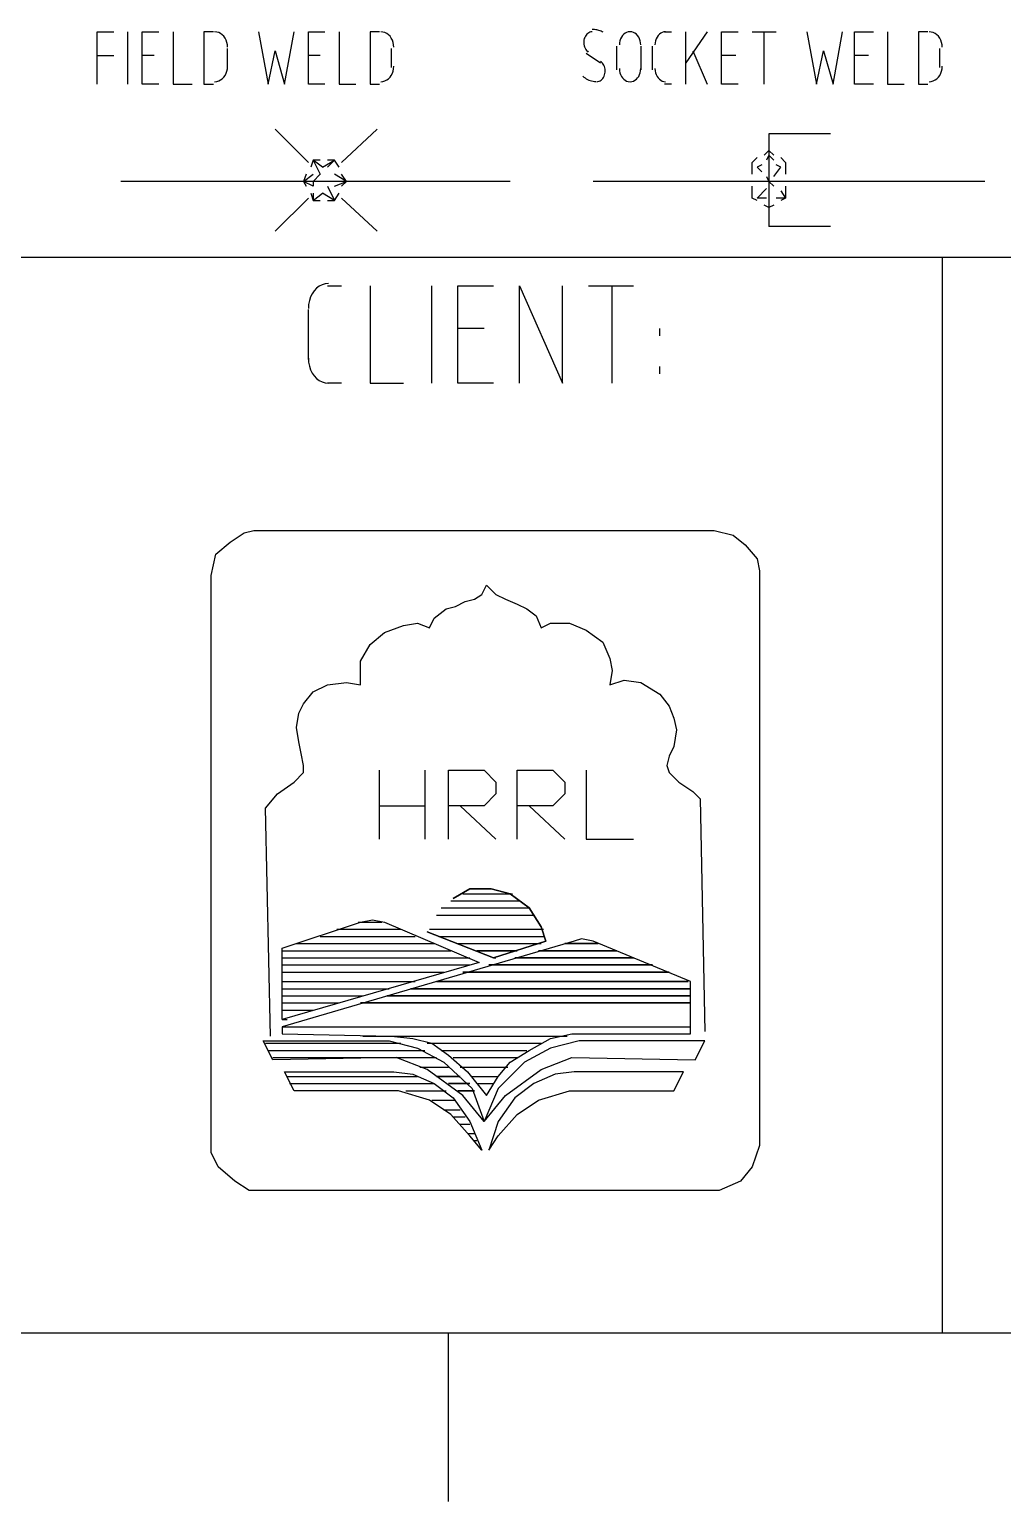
# Model space of a CAD drawing. Header units: millimetres. Extents: x 43 to 1147, y -811 to -31.
# Drawn here: x 672.9 to 722.1, y -811 to -736.6 of the extents above; entities that cross this region are included whole.
import ezdxf

# ---------------------------------------------------------------- set-up
doc = ezdxf.new("R2010")
doc.units = ezdxf.units.MM
doc.layers.add('EDITED_LINES', color=4, linetype='Continuous')

msp = doc.modelspace()

# ---------------------------------------------------------------- linework, layer by layer
at = {"layer": 'EDITED_LINES'}
for p, q in [((676.36, -739.36), (676.36, -736.72)), ((676.36, -736.72), (677.2, -736.72)), ((677.92, -739.36), (677.92, -736.72)), ((678.64, -739.36), (678.64, -736.72)), ((678.64, -736.72), (679.48, -736.72)), ((680.2, -736.72), (680.2, -739.36)), ((682.24, -736.72), (681.76, -736.72)), ((681.76, -736.72), (681.76, -739.36)), ((682.407, -736.73), (682.3, -736.72)), ((682.509, -736.76), (682.407, -736.73)), ((682.603, -736.807), (682.509, -736.76)), ((682.69, -736.87), (682.603, -736.807)), ((682.767, -736.948), (682.69, -736.87)), ((682.833, -737.039), (682.767, -736.948)), ((682.886, -737.141), (682.833, -737.039)), ((682.926, -737.253), (682.886, -737.141)), ((682.951, -737.373), (682.926, -737.253)), ((684.52, -736.72), (685, -739.36)), ((685.84, -739.36), (686.32, -736.72)), ((687.04, -739.36), (687.04, -736.72)), ((687.04, -736.72), (687.88, -736.72)), ((688.6, -736.72), (688.6, -739.36)), ((690.64, -736.72), (690.16, -736.72)), ((690.16, -736.72), (690.16, -739.36)), ((690.807, -736.73), (690.7, -736.72)), ((690.909, -736.76), (690.807, -736.73)), ((691.003, -736.807), (690.909, -736.76)), ((691.09, -736.87), (691.003, -736.807)), ((691.167, -736.948), (691.09, -736.87)), ((691.233, -737.039), (691.167, -736.948)), ((691.286, -737.141), (691.233, -737.039)), ((691.326, -737.253), (691.286, -737.141)), ((691.351, -737.373), (691.326, -737.253)), ((700.962, -737.208), (700.96, -737.281)), ((700.96, -737.281), (700.966, -737.352)), ((700.971, -737.136), (700.962, -737.208)), ((700.988, -737.065), (700.971, -737.136)), ((701.012, -736.999), (700.988, -737.065)), ((701.042, -736.939), (701.012, -736.999)), ((701.078, -736.885), (701.042, -736.939)), ((701.119, -736.837), (701.078, -736.885)), ((701.164, -736.797), (701.119, -736.837)), ((701.213, -736.764), (701.164, -736.797)), ((701.266, -736.74), (701.213, -736.764)), ((701.321, -736.725), (701.266, -736.74)), ((701.378, -736.72), (701.321, -736.725)), ((701.45, -736.602), (701.393, -736.6)), ((701.506, -736.607), (701.45, -736.602)), ((701.563, -736.615), (701.506, -736.607)), ((701.619, -736.625), (701.563, -736.615)), ((701.674, -736.638), (701.619, -736.625)), ((701.729, -736.654), (701.674, -736.638)), ((701.784, -736.673), (701.729, -736.654)), ((701.838, -736.695), (701.784, -736.673)), ((701.891, -736.719), (701.838, -736.695)), ((701.944, -736.745), (701.891, -736.719)), ((702.767, -737.273), (702.76, -737.38)), ((702.788, -737.171), (702.767, -737.273)), ((702.82, -737.077), (702.788, -737.171)), ((702.864, -736.99), (702.82, -737.077)), ((702.918, -736.913), (702.864, -736.99)), ((702.981, -736.847), (702.918, -736.913)), ((703.052, -736.794), (702.981, -736.847)), ((703.129, -736.754), (703.052, -736.794)), ((703.212, -736.729), (703.129, -736.754)), ((703.3, -736.72), (703.212, -736.729)), ((703.388, -736.729), (703.3, -736.72)), ((703.471, -736.754), (703.388, -736.729)), ((703.548, -736.794), (703.471, -736.754)), ((703.619, -736.847), (703.548, -736.794)), ((703.682, -736.913), (703.619, -736.847)), ((703.736, -736.99), (703.682, -736.913)), ((703.78, -737.077), (703.736, -736.99)), ((703.812, -737.171), (703.78, -737.077)), ((703.833, -737.273), (703.812, -737.171)), ((703.84, -737.38), (703.833, -737.273)), ((704.567, -737.273), (704.56, -737.38)), ((704.588, -737.171), (704.567, -737.273)), ((704.62, -737.077), (704.588, -737.171)), ((704.664, -736.99), (704.62, -737.077)), ((704.718, -736.913), (704.664, -736.99)), ((704.781, -736.847), (704.718, -736.913)), ((704.852, -736.794), (704.781, -736.847)), ((704.929, -736.754), (704.852, -736.794)), ((705.012, -736.729), (704.929, -736.754)), ((705.1, -736.72), (705.012, -736.729)), ((705.04, -736.72), (705.4, -736.72)), ((706.12, -739.36), (706.12, -736.72)), ((707.2, -736.72), (706.12, -738.28)), ((707.92, -739.36), (707.92, -736.72)), ((707.92, -736.72), (708.76, -736.72)), ((709.48, -736.72), (710.68, -736.72)), ((710.08, -739.36), (710.08, -736.72)), ((712.24, -736.72), (712.72, -739.36)), ((713.56, -739.36), (714.04, -736.72)), ((714.64, -739.36), (714.64, -736.72)), ((714.64, -736.72), (715.6, -736.72)), ((716.32, -736.72), (716.32, -739.36)), ((718.36, -736.72), (717.88, -736.72)), ((717.88, -736.72), (717.88, -739.36)), ((718.527, -736.73), (718.42, -736.72)), ((718.629, -736.76), (718.527, -736.73)), ((718.723, -736.807), (718.629, -736.76)), ((718.81, -736.87), (718.723, -736.807)), ((718.887, -736.948), (718.81, -736.87)), ((718.953, -737.039), (718.887, -736.948)), ((719.006, -737.141), (718.953, -737.039)), ((719.046, -737.253), (719.006, -737.141)), ((719.071, -737.373), (719.046, -737.253)), ((676.36, -737.92), (677.2, -737.92)), ((679.24, -737.92), (678.64, -737.92)), ((682.96, -737.5), (682.951, -737.373)), ((682.96, -738.52), (682.96, -737.56)), ((685, -739.36), (685.36, -737.68)), ((685.36, -737.68), (685.84, -739.36)), ((687.64, -737.92), (687.04, -737.92)), ((691.24, -738.52), (691.24, -737.56)), ((691.36, -737.5), (691.351, -737.373)), ((700.966, -737.352), (700.979, -737.421)), ((700.979, -737.421), (700.999, -737.487)), ((700.999, -737.487), (701.025, -737.549)), ((701.025, -737.549), (701.058, -737.607)), ((701.058, -737.607), (701.097, -737.659)), ((701.08, -737.8), (701.8, -738.28)), ((701.097, -737.659), (701.141, -737.704)), ((701.141, -737.704), (701.19, -737.742)), ((702.64, -738.64), (702.64, -737.44)), ((703.84, -737.44), (703.84, -738.64)), ((704.44, -738.64), (704.44, -737.44)), ((706.48, -737.68), (707.2, -739.36)), ((708.64, -737.92), (707.92, -737.92)), ((712.72, -739.36), (713.08, -737.68)), ((713.08, -737.68), (713.56, -739.36)), ((715.36, -737.92), (714.64, -737.92)), ((718.96, -738.52), (718.96, -737.56)), ((719.08, -737.5), (719.071, -737.373)), ((682.886, -738.818), (682.926, -738.707)), ((682.926, -738.707), (682.951, -738.587)), ((682.951, -738.587), (682.96, -738.46)), ((691.286, -738.818), (691.326, -738.707)), ((691.326, -738.707), (691.351, -738.587)), ((691.351, -738.587), (691.36, -738.46)), ((701.859, -738.256), (701.81, -738.218)), ((701.903, -738.301), (701.859, -738.256)), ((701.942, -738.353), (701.903, -738.301)), ((701.975, -738.411), (701.942, -738.353)), ((702.001, -738.473), (701.975, -738.411)), ((702.021, -738.539), (702.001, -738.473)), ((702.034, -738.608), (702.021, -738.539)), ((702.029, -738.824), (702.038, -738.752)), ((702.04, -738.679), (702.034, -738.608)), ((702.038, -738.752), (702.04, -738.679)), ((702.76, -738.58), (702.767, -738.687)), ((702.767, -738.687), (702.788, -738.789)), ((702.788, -738.789), (702.82, -738.883)), ((703.78, -738.883), (703.812, -738.789)), ((703.812, -738.789), (703.833, -738.687)), ((703.833, -738.687), (703.84, -738.58)), ((704.56, -738.58), (704.567, -738.687)), ((704.567, -738.687), (704.588, -738.789)), ((704.588, -738.789), (704.62, -738.883)), ((719.006, -738.818), (719.046, -738.707)), ((719.046, -738.707), (719.071, -738.587)), ((719.071, -738.587), (719.08, -738.46)), ((679.48, -739.36), (678.64, -739.36)), ((680.2, -739.36), (681.16, -739.36)), ((681.76, -739.36), (682.24, -739.36)), ((682.3, -739.24), (682.407, -739.23)), ((682.407, -739.23), (682.509, -739.2)), ((682.509, -739.2), (682.603, -739.153)), ((682.603, -739.153), (682.69, -739.09)), ((682.69, -739.09), (682.767, -739.012)), ((682.767, -739.012), (682.833, -738.921)), ((682.833, -738.921), (682.886, -738.818)), ((687.88, -739.36), (687.04, -739.36)), ((688.6, -739.36), (689.44, -739.36)), ((690.16, -739.36), (690.64, -739.36)), ((690.7, -739.24), (690.807, -739.23)), ((690.807, -739.23), (690.909, -739.2)), ((690.909, -739.2), (691.003, -739.153)), ((691.003, -739.153), (691.09, -739.09)), ((691.09, -739.09), (691.167, -739.012)), ((691.167, -739.012), (691.233, -738.921)), ((691.233, -738.921), (691.286, -738.818)), ((700.905, -738.954), (700.965, -739.004)), ((700.965, -739.004), (701.027, -739.049)), ((701.027, -739.049), (701.09, -739.09)), ((701.09, -739.09), (701.155, -739.126)), ((701.155, -739.126), (701.222, -739.157)), ((701.222, -739.157), (701.289, -739.183)), ((701.289, -739.183), (701.358, -739.205)), ((701.358, -739.205), (701.428, -739.221)), ((701.428, -739.221), (701.498, -739.232)), ((701.498, -739.232), (701.569, -739.239)), ((701.622, -739.24), (701.679, -739.235)), ((701.679, -739.235), (701.734, -739.22)), ((701.734, -739.22), (701.787, -739.196)), ((701.787, -739.196), (701.836, -739.163)), ((701.836, -739.163), (701.881, -739.123)), ((701.881, -739.123), (701.922, -739.075)), ((701.922, -739.075), (701.958, -739.021)), ((701.958, -739.021), (701.988, -738.961)), ((701.988, -738.961), (702.012, -738.895)), ((702.012, -738.895), (702.029, -738.824)), ((702.82, -738.883), (702.864, -738.97)), ((702.864, -738.97), (702.918, -739.047)), ((702.918, -739.047), (702.981, -739.113)), ((702.981, -739.113), (703.052, -739.166)), ((703.052, -739.166), (703.129, -739.206)), ((703.129, -739.206), (703.212, -739.231)), ((703.212, -739.231), (703.3, -739.24)), ((703.3, -739.24), (703.388, -739.231)), ((703.388, -739.231), (703.471, -739.206)), ((703.471, -739.206), (703.548, -739.166)), ((703.548, -739.166), (703.619, -739.113)), ((703.619, -739.113), (703.682, -739.047)), ((703.682, -739.047), (703.736, -738.97)), ((703.736, -738.97), (703.78, -738.883)), ((704.62, -738.883), (704.664, -738.97)), ((704.664, -738.97), (704.718, -739.047)), ((704.718, -739.047), (704.781, -739.113)), ((704.781, -739.113), (704.852, -739.166)), ((704.852, -739.166), (704.929, -739.206)), ((704.929, -739.206), (705.012, -739.231)), ((705.012, -739.231), (705.1, -739.24)), ((705.4, -739.36), (705.04, -739.36)), ((708.76, -739.36), (707.92, -739.36)), ((715.6, -739.36), (714.64, -739.36)), ((716.32, -739.36), (717.16, -739.36)), ((717.88, -739.36), (718.36, -739.36)), ((718.42, -739.24), (718.527, -739.23)), ((718.527, -739.23), (718.629, -739.2)), ((718.629, -739.2), (718.723, -739.153)), ((718.723, -739.153), (718.81, -739.09)), ((718.81, -739.09), (718.887, -739.012)), ((718.887, -739.012), (718.953, -738.921)), ((718.953, -738.921), (719.006, -738.818)), ((685.36, -741.64), (687.04, -743.32)), ((688.72, -743.32), (690.52, -741.64)), ((713.44, -741.88), (710.32, -741.88)), ((710.32, -741.88), (710.32, -746.56)), ((687.28, -743.2), (687.16, -743.56)), ((687.76, -743.56), (687.28, -743.2)), ((687.28, -743.2), (687.64, -743.92)), ((687.64, -743.2), (687.28, -743.2)), ((687.76, -743.56), (688.36, -743.2)), ((688.36, -743.2), (688, -743.56)), ((688.36, -743.2), (688, -743.2)), ((688.6, -743.56), (688.36, -743.2)), ((709.48, -743.32), (709.72, -743.08)), ((710.08, -742.96), (710.32, -742.72)), ((710.32, -742.96), (710.2, -743.2)), ((710.32, -742.72), (710.56, -742.96)), ((710.56, -743.2), (710.32, -742.96)), ((710.92, -743.08), (711.16, -743.32)), ((686.8, -744.28), (687.28, -743.92)), ((686.92, -743.92), (686.8, -744.28)), ((687.64, -743.92), (687.28, -744.28)), ((688.96, -744.28), (688.36, -743.92)), ((688.96, -744.28), (688.72, -743.92)), ((709.48, -743.92), (709.48, -743.32)), ((709.96, -743.44), (709.72, -743.56)), ((709.72, -743.56), (709.96, -743.8)), ((710.56, -744.04), (710.92, -743.56)), ((710.92, -743.56), (710.68, -743.44)), ((711.16, -743.32), (711.16, -743.92)), ((697.24, -744.28), (677.56, -744.28)), ((679.72, -744.28), (677.56, -744.28)), ((684.04, -744.28), (681.88, -744.28)), ((686.32, -744.28), (684.04, -744.28)), ((687.28, -744.52), (686.8, -744.28)), ((686.8, -744.28), (686.92, -744.52)), ((687.28, -744.28), (687.28, -744.52)), ((688, -744.52), (688.36, -745.24)), ((688.36, -744.52), (688.96, -744.28)), ((690.64, -744.28), (688.48, -744.28)), ((688.72, -744.52), (688.96, -744.28)), ((692.92, -744.28), (690.64, -744.28)), ((697.24, -744.28), (695.08, -744.28)), ((721.24, -744.28), (701.44, -744.28)), ((703.6, -744.28), (701.44, -744.28)), ((708.04, -744.28), (705.76, -744.28)), ((710.2, -744.28), (708.04, -744.28)), ((709.48, -745.12), (709.48, -744.52)), ((709.72, -745.12), (710.2, -744.64)), ((710.2, -744.04), (710.32, -744.28)), ((710.32, -744.28), (710.56, -744.52)), ((711.16, -744.52), (711.16, -745.12)), ((714.52, -744.28), (712.36, -744.28)), ((716.8, -744.28), (714.52, -744.28)), ((721.24, -744.28), (718.96, -744.28)), ((685.36, -746.8), (687.04, -745.12)), ((687.16, -744.88), (687.28, -745.24)), ((687.28, -745.24), (687.76, -744.88)), ((687.28, -744.88), (687.28, -745.24)), ((687.28, -745.24), (687.64, -745.24)), ((688.36, -745.24), (687.76, -744.88)), ((688, -745.24), (688.36, -745.24)), ((688.36, -745.24), (688.6, -744.88)), ((688.72, -745.12), (690.52, -746.8)), ((709.72, -745.24), (709.48, -745.12)), ((710.2, -745.12), (709.72, -745.12)), ((710.32, -745.6), (710.08, -745.48)), ((710.56, -745.48), (710.32, -745.6)), ((711.16, -745.12), (710.68, -745.12)), ((710.92, -744.76), (711.16, -745.12)), ((711.16, -745.12), (710.92, -745.24)), ((713.44, -746.56), (710.32, -746.56)), ((1137.28, -748.12), (52.24, -748.12)), ((719.08, -748.12), (719.08, -802.48)), ((687.339, -749.809), (687.237, -749.956)), ((687.458, -749.683), (687.339, -749.809)), ((687.591, -749.581), (687.458, -749.683)), ((687.738, -749.504), (687.591, -749.581)), ((687.895, -749.456), (687.738, -749.504)), ((688.06, -749.44), (687.895, -749.456)), ((688, -749.56), (688.72, -749.56)), ((690.16, -749.56), (690.16, -754.48)), ((693.28, -754.48), (693.28, -749.56)), ((694.6, -754.48), (694.6, -749.56)), ((694.6, -749.56), (696.4, -749.56)), ((697.72, -754.48), (697.72, -749.56)), ((697.72, -749.56), (699.88, -754.48)), ((699.88, -754.48), (699.88, -749.56)), ((701.2, -749.56), (703.48, -749.56)), ((702.4, -754.48), (702.4, -749.56)), ((687.053, -750.496), (687.04, -750.7)), ((687.092, -750.302), (687.053, -750.496)), ((687.154, -750.121), (687.092, -750.302)), ((687.237, -749.956), (687.154, -750.121)), ((687.04, -753.28), (687.04, -750.76)), ((695.92, -751.72), (694.6, -751.72)), ((704.8, -752.08), (704.8, -751.72)), ((687.04, -753.22), (687.053, -753.424)), ((687.053, -753.424), (687.092, -753.618)), ((687.092, -753.618), (687.154, -753.799)), ((704.8, -754), (704.8, -753.64)), ((687.154, -753.799), (687.237, -753.964)), ((687.237, -753.964), (687.339, -754.111)), ((687.339, -754.111), (687.458, -754.237)), ((687.458, -754.237), (687.591, -754.339)), ((687.591, -754.339), (687.738, -754.416)), ((687.738, -754.416), (687.895, -754.463)), ((687.895, -754.463), (688.06, -754.48)), ((688.72, -754.48), (688, -754.48)), ((690.16, -754.48), (691.84, -754.48)), ((696.4, -754.48), (694.6, -754.48)), ((682.36, -763.12), (683.08, -762.52)), ((683.08, -762.52), (683.8, -762.04)), ((683.8, -762.04), (684.28, -761.92)), ((684.28, -761.92), (707.56, -761.92)), ((707.56, -761.92), (708.52, -762.16)), ((708.52, -762.16), (709.12, -762.64)), ((682.12, -764.2), (682.36, -763.12)), ((709.12, -762.64), (709.72, -763.36)), ((709.72, -763.36), (709.84, -763.96)), ((709.84, -763.96), (709.84, -793)), ((682.12, -793.36), (682.12, -764.2)), ((695.8, -765.16), (696.04, -764.68)), ((696.04, -764.68), (696.52, -765.16)), ((694.48, -765.76), (694.96, -765.52)), ((694.96, -765.52), (695.44, -765.4)), ((695.44, -765.4), (695.8, -765.16)), ((696.52, -765.16), (697, -765.4)), ((697, -765.4), (697.6, -765.64)), ((693.4, -766.36), (694, -765.88)), ((694, -765.88), (694.48, -765.76)), ((697.6, -765.64), (698.08, -765.88)), ((698.08, -765.88), (698.56, -766.24)), ((698.56, -766.24), (698.8, -766.84)), ((690.88, -767.08), (691.84, -766.72)), ((691.84, -766.72), (692.56, -766.6)), ((692.56, -766.6), (693.16, -766.84)), ((693.16, -766.84), (693.4, -766.36)), ((698.8, -766.84), (699.28, -766.6)), ((699.28, -766.6), (700.24, -766.6)), ((700.24, -766.6), (701.08, -766.96)), ((701.08, -766.96), (701.92, -767.56)), ((689.68, -768.52), (690.16, -767.68)), ((690.16, -767.68), (690.88, -767.08)), ((701.92, -767.56), (702.28, -768.4)), ((689.68, -769.24), (689.68, -768.52)), ((702.28, -768.4), (702.4, -769)), ((689.68, -769.72), (689.68, -769.24)), ((702.4, -769), (702.28, -769.72)), ((687.28, -770.08), (688, -769.72)), ((688, -769.72), (688.96, -769.6)), ((688.96, -769.6), (689.68, -769.72)), ((702.28, -769.72), (703, -769.48)), ((703, -769.48), (703.84, -769.6)), ((703.84, -769.6), (704.8, -770.2)), ((686.56, -771.16), (686.8, -770.68)), ((686.8, -770.68), (687.28, -770.08)), ((704.8, -770.2), (705.28, -770.8)), ((686.44, -771.88), (686.56, -771.16)), ((705.28, -770.8), (705.52, -771.4)), ((705.52, -771.4), (705.64, -772)), ((686.56, -772.6), (686.44, -771.88)), ((705.64, -772), (705.52, -772.84)), ((686.68, -773.2), (686.56, -772.6)), ((705.52, -772.84), (705.28, -773.32)), ((686.8, -773.8), (686.68, -773.2)), ((705.28, -773.32), (705.16, -773.8)), ((686.32, -774.64), (686.8, -774.16)), ((686.8, -774.16), (686.8, -773.8)), ((690.64, -777.52), (690.64, -774.04)), ((692.92, -774.04), (692.92, -777.52)), ((694.12, -777.52), (694.12, -774.04)), ((694.12, -774.04), (695.92, -774.04)), ((695.92, -774.04), (696.52, -774.64)), ((697.6, -777.52), (697.6, -774.04)), ((697.6, -774.04), (699.4, -774.04)), ((699.4, -774.04), (700, -774.64)), ((701.08, -774.04), (701.08, -777.52)), ((705.16, -773.8), (705.28, -774.16)), ((705.28, -774.16), (705.76, -774.64)), ((684.88, -775.96), (685.48, -775.24)), ((685.48, -775.24), (686.32, -774.64)), ((696.52, -775.24), (695.92, -775.84)), ((696.52, -774.64), (696.52, -775.24)), ((700, -775.24), (699.4, -775.84)), ((700, -774.64), (700, -775.24)), ((705.76, -774.64), (706.48, -775.12)), ((706.48, -775.12), (706.84, -775.48)), ((685.12, -787.48), (684.88, -775.96)), ((690.64, -775.84), (692.92, -775.84)), ((695.92, -775.84), (694.12, -775.84)), ((694.72, -775.84), (696.52, -777.52)), ((699.4, -775.84), (697.6, -775.84)), ((698.2, -775.84), (700, -777.52)), ((706.84, -775.48), (707.08, -787.24)), ((701.08, -777.52), (703.48, -777.52)), ((695.2, -780.04), (694.36, -780.52)), ((694.36, -780.52), (695.2, -780.04)), ((694.84, -780.28), (697.36, -780.28)), ((694.84, -780.28), (697.36, -780.28)), ((694.84, -780.28), (697.36, -780.28)), ((694.84, -780.28), (697.36, -780.28)), ((696.28, -780.04), (695.2, -780.04)), ((695.2, -780.04), (696.28, -780.04)), ((697.24, -780.28), (696.28, -780.04)), ((696.28, -780.04), (697.24, -780.28)), ((698.2, -781), (697.24, -780.28)), ((697.24, -780.28), (698.2, -781)), ((693.76, -781), (698.2, -781)), ((693.76, -781), (698.2, -781)), ((693.76, -781), (698.2, -781)), ((693.76, -781), (698.2, -781)), ((694.24, -780.64), (697.72, -780.64)), ((694.24, -780.64), (697.72, -780.64)), ((694.24, -780.64), (697.72, -780.64)), ((694.24, -780.64), (697.72, -780.64)), ((698.8, -781.96), (698.2, -781)), ((698.2, -781), (698.8, -781.96)), ((685.72, -783.04), (689.68, -781.72)), ((689.56, -781.72), (690.76, -781.72)), ((689.56, -781.72), (690.76, -781.72)), ((689.56, -781.72), (690.76, -781.72)), ((689.56, -781.72), (690.76, -781.72)), ((689.68, -781.72), (690.28, -781.6)), ((690.28, -781.6), (690.88, -781.72)), ((690.88, -781.72), (695.68, -783.76)), ((693.52, -781.36), (698.44, -781.36)), ((693.52, -781.36), (698.44, -781.36)), ((693.52, -781.36), (698.44, -781.36)), ((693.52, -781.36), (698.44, -781.36)), ((700.48, -782.68), (685.72, -787)), ((687.64, -782.44), (692.44, -782.44)), ((687.64, -782.44), (692.44, -782.44)), ((687.64, -782.44), (692.44, -782.44)), ((687.64, -782.44), (692.44, -782.44)), ((688.48, -782.08), (691.72, -782.08)), ((688.48, -782.08), (691.72, -782.08)), ((688.48, -782.08), (691.72, -782.08)), ((688.48, -782.08), (691.72, -782.08)), ((693.04, -782.2), (696.4, -783.52)), ((696.4, -783.52), (693.04, -782.2)), ((693.16, -782.08), (698.92, -782.08)), ((693.64, -782.44), (698.92, -782.44)), ((693.64, -782.44), (698.92, -782.44)), ((696.4, -783.52), (699.04, -782.68)), ((699.04, -782.68), (696.4, -783.52)), ((699.04, -782.68), (698.8, -781.96)), ((698.8, -781.96), (699.04, -782.68)), ((700.84, -782.56), (700.48, -782.68)), ((701.44, -782.68), (700.84, -782.56)), ((706.36, -784.72), (701.44, -782.68)), ((685.72, -786.64), (685.72, -783.04)), ((685.72, -783.16), (694.24, -783.16)), ((685.72, -783.16), (694.24, -783.16)), ((685.72, -783.16), (694.24, -783.16)), ((685.72, -783.16), (694.24, -783.16)), ((686.44, -782.8), (693.4, -782.8)), ((686.44, -782.8), (693.4, -782.8)), ((686.44, -782.8), (693.4, -782.8)), ((686.44, -782.8), (693.4, -782.8)), ((694.6, -782.8), (698.8, -782.8)), ((694.6, -782.8), (698.8, -782.8)), ((697.6, -783.16), (695.56, -783.16)), ((695.56, -783.16), (697.6, -783.16)), ((695.56, -783.16), (697.6, -783.16)), ((702.64, -783.16), (698.68, -783.16)), ((698.68, -783.16), (702.64, -783.16)), ((702.64, -783.16), (698.68, -783.16)), ((701.68, -782.8), (700, -782.8)), ((700, -782.8), (701.68, -782.8)), ((685.72, -783.52), (695.2, -783.52)), ((685.72, -783.52), (695.2, -783.52)), ((685.72, -783.52), (695.2, -783.52)), ((685.72, -783.52), (695.2, -783.52)), ((695.68, -783.76), (685.72, -786.64)), ((685.72, -783.88), (695.2, -783.88)), ((685.72, -783.88), (695.2, -783.88)), ((685.72, -783.88), (695.2, -783.88)), ((685.72, -783.88), (695.2, -783.88)), ((704.44, -783.88), (696.16, -783.88)), ((696.16, -783.88), (704.44, -783.88)), ((704.44, -783.88), (696.16, -783.88)), ((696.52, -783.52), (696.4, -783.52)), ((696.4, -783.52), (696.52, -783.52)), ((703.48, -783.52), (697.48, -783.52)), ((697.48, -783.52), (703.48, -783.52)), ((685.72, -784.24), (693.88, -784.24)), ((685.72, -784.24), (693.88, -784.24)), ((685.72, -784.24), (693.88, -784.24)), ((685.72, -784.24), (693.88, -784.24)), ((685.72, -784.72), (692.44, -784.72)), ((685.72, -784.72), (692.44, -784.72)), ((685.72, -784.72), (692.44, -784.72)), ((685.72, -784.72), (692.44, -784.72)), ((693.52, -784.72), (706.24, -784.72)), ((706.24, -784.72), (693.52, -784.72)), ((693.52, -784.72), (706.24, -784.72)), ((706.24, -784.72), (693.52, -784.72)), ((694.84, -784.24), (705.28, -784.24)), ((705.28, -784.24), (694.84, -784.24)), ((694.84, -784.24), (705.28, -784.24)), ((705.28, -784.24), (694.84, -784.24)), ((706.36, -787.36), (706.36, -784.72)), ((685.72, -785.08), (691.12, -785.08)), ((685.72, -785.08), (691.12, -785.08)), ((685.72, -785.08), (691.12, -785.08)), ((685.72, -785.08), (691.12, -785.08)), ((685.72, -785.44), (689.8, -785.44)), ((685.72, -785.44), (689.8, -785.44)), ((685.72, -785.44), (689.8, -785.44)), ((685.72, -785.44), (689.8, -785.44)), ((691, -785.44), (706.36, -785.44)), ((691, -785.44), (706.36, -785.44)), ((706.36, -785.44), (691, -785.44)), ((691, -785.44), (706.36, -785.44)), ((706.36, -785.08), (692.2, -785.08)), ((692.2, -785.08), (706.36, -785.08)), ((692.2, -785.08), (706.36, -785.08)), ((692.2, -785.08), (706.36, -785.08)), ((685.72, -785.8), (688.6, -785.8)), ((685.72, -785.8), (688.6, -785.8)), ((685.72, -785.8), (688.6, -785.8)), ((685.72, -785.8), (688.6, -785.8)), ((685.72, -786.16), (687.28, -786.16)), ((685.72, -786.16), (687.28, -786.16)), ((685.72, -786.16), (687.28, -786.16)), ((685.72, -786.16), (687.28, -786.16)), ((706.36, -785.8), (689.68, -785.8)), ((689.68, -785.8), (706.36, -785.8)), ((689.68, -785.8), (706.36, -785.8)), ((689.68, -785.8), (706.36, -785.8)), ((685.72, -786.64), (685.96, -786.64)), ((685.72, -786.64), (685.96, -786.64)), ((685.72, -786.64), (685.96, -786.64)), ((685.72, -786.64), (685.96, -786.64)), ((685.72, -787), (706.36, -787)), ((685.72, -787), (706.36, -787)), ((685.72, -787), (706.36, -787)), ((685.72, -787), (706.36, -787)), ((685.72, -787), (685.72, -787.36)), ((685.24, -788.68), (684.76, -787.72)), ((684.76, -787.72), (691.12, -787.72)), ((684.88, -787.84), (691.72, -787.84)), ((684.88, -787.84), (691.72, -787.84)), ((684.88, -787.84), (691.72, -787.84)), ((684.88, -787.84), (691.72, -787.84)), ((685.72, -787.36), (691.24, -787.48)), ((689.8, -787.48), (700.12, -787.48)), ((689.8, -787.48), (700.12, -787.48)), ((689.8, -787.48), (700.12, -787.48)), ((689.8, -787.48), (700.12, -787.48)), ((691.12, -787.72), (692.56, -788.08)), ((691.24, -787.48), (692.32, -787.6)), ((692.32, -787.6), (693.28, -787.84)), ((693.04, -787.84), (698.8, -787.84)), ((693.28, -787.84), (694.12, -788.44)), ((698.2, -788.2), (699.28, -787.6)), ((699.28, -787.6), (700.36, -787.36)), ((700.72, -787.72), (699.28, -788.08)), ((700.36, -787.36), (706.36, -787.36)), ((707.08, -787.72), (700.72, -787.72)), ((706.6, -788.68), (707.08, -787.72)), ((685, -788.2), (692.92, -788.2)), ((685, -788.2), (692.92, -788.2)), ((685, -788.2), (692.92, -788.2)), ((685, -788.2), (692.92, -788.2)), ((685.24, -788.56), (693.52, -788.56)), ((685.24, -788.56), (693.52, -788.56)), ((685.24, -788.56), (693.52, -788.56)), ((685.24, -788.56), (693.52, -788.56)), ((691.48, -788.56), (685.24, -788.68)), ((693.04, -789.16), (691.48, -788.56)), ((692.56, -788.08), (693.88, -788.8)), ((693.76, -788.2), (698.08, -788.2)), ((694.12, -788.44), (695.08, -789.28)), ((694.36, -788.56), (697.6, -788.56)), ((697.24, -788.8), (698.2, -788.2)), ((699.28, -788.08), (697.96, -788.8)), ((698.8, -789.16), (700.36, -788.56)), ((700.36, -788.56), (706.6, -788.68)), ((686.32, -790.24), (685.84, -789.28)), ((685.84, -789.28), (691.36, -789.28)), ((691.36, -789.28), (692.32, -789.4)), ((692.68, -789.04), (694.12, -789.04)), ((692.68, -789.04), (694.12, -789.04)), ((692.68, -789.04), (694.12, -789.04)), ((692.68, -789.04), (694.12, -789.04)), ((694.84, -790.48), (693.04, -789.16)), ((693.88, -788.8), (695.32, -790.12)), ((694.72, -789.04), (697.12, -789.04)), ((695.08, -789.28), (696.04, -790.48)), ((696.64, -789.52), (697.24, -788.8)), ((697.96, -788.8), (696.64, -790.12)), ((697, -790.48), (698.8, -789.16)), ((700.48, -789.28), (699.52, -789.4)), ((706, -789.28), (700.48, -789.28)), ((705.52, -790.24), (706, -789.28)), ((685.96, -789.52), (692.56, -789.52)), ((685.96, -789.52), (692.56, -789.52)), ((685.96, -789.52), (692.56, -789.52)), ((685.96, -789.52), (692.56, -789.52)), ((686.08, -789.88), (693.4, -789.88)), ((686.08, -789.88), (693.4, -789.88)), ((686.08, -789.88), (693.4, -789.88)), ((686.08, -789.88), (693.4, -789.88)), ((692.32, -789.4), (693.4, -789.88)), ((693.4, -789.88), (694.36, -790.6)), ((693.52, -789.52), (694.72, -789.52)), ((694.72, -789.52), (693.52, -789.52)), ((693.52, -789.52), (694.72, -789.52)), ((694.72, -789.52), (693.52, -789.52)), ((694.12, -789.88), (695.2, -789.88)), ((695.2, -789.88), (694.12, -789.88)), ((694.12, -789.88), (695.2, -789.88)), ((695.2, -789.88), (694.12, -789.88)), ((695.32, -789.52), (696.64, -789.52)), ((695.32, -790.12), (695.92, -791.8)), ((695.56, -789.88), (696.4, -789.88)), ((696.64, -790.12), (695.92, -791.8)), ((696.04, -790.48), (696.64, -789.52)), ((698.44, -789.88), (697.48, -790.6)), ((699.52, -789.4), (698.44, -789.88)), ((691.6, -790.24), (686.32, -790.24)), ((693.16, -790.72), (691.6, -790.24)), ((691.96, -790.24), (694, -790.24)), ((691.96, -790.24), (694, -790.24)), ((691.96, -790.24), (694, -790.24)), ((691.96, -790.24), (694, -790.24)), ((694.24, -791.44), (693.16, -790.72)), ((693.28, -790.72), (694.48, -790.72)), ((693.28, -790.72), (694.48, -790.72)), ((693.28, -790.72), (694.48, -790.72)), ((693.28, -790.72), (694.48, -790.72)), ((694.36, -790.6), (695.2, -791.8)), ((694.6, -790.24), (695.44, -790.24)), ((695.44, -790.24), (694.6, -790.24)), ((694.6, -790.24), (695.44, -790.24)), ((695.44, -790.24), (694.6, -790.24)), ((695.92, -791.8), (694.84, -790.48)), ((695.92, -791.8), (697, -790.48)), ((697.48, -790.6), (696.64, -791.8)), ((697.6, -791.44), (698.68, -790.72)), ((698.68, -790.72), (700.24, -790.24)), ((700.24, -790.24), (705.52, -790.24)), ((693.88, -791.2), (694.72, -791.2)), ((693.88, -791.2), (694.72, -791.2)), ((693.88, -791.2), (694.72, -791.2)), ((693.88, -791.2), (694.72, -791.2)), ((695.2, -792.52), (694.24, -791.44)), ((694.36, -791.56), (694.96, -791.56)), ((694.36, -791.56), (694.96, -791.56)), ((694.36, -791.56), (694.96, -791.56)), ((694.36, -791.56), (694.96, -791.56)), ((696.64, -792.52), (697.6, -791.44)), ((694.72, -791.92), (695.2, -791.92)), ((694.72, -791.92), (695.2, -791.92)), ((694.72, -791.92), (695.2, -791.92)), ((694.72, -791.92), (695.2, -791.92)), ((695.2, -791.8), (695.8, -793.24)), ((696.64, -791.8), (696.16, -793.24)), ((695.08, -792.4), (695.44, -792.4)), ((695.08, -792.4), (695.44, -792.4)), ((695.08, -792.4), (695.44, -792.4)), ((695.08, -792.4), (695.44, -792.4)), ((695.8, -793.24), (695.2, -792.52)), ((695.44, -792.76), (695.56, -792.76)), ((695.44, -792.76), (695.56, -792.76)), ((695.44, -792.76), (695.56, -792.76)), ((695.44, -792.76), (695.56, -792.76)), ((696.16, -793.24), (696.64, -792.52)), ((709.84, -793), (709.48, -794.08)), ((682.48, -794.08), (682.12, -793.36)), ((683.32, -794.8), (682.48, -794.08)), ((709.48, -794.08), (708.88, -794.8)), ((684.04, -795.28), (683.32, -794.8)), ((707.8, -795.28), (684.04, -795.28)), ((708.88, -794.8), (707.8, -795.28)), ((569.8, -802.48), (884.08, -802.48)), ((694.12, -811), (694.12, -802.48))]:
    msp.add_line(p, q, dxfattribs=at)

doc.saveas('drawing.dxf')
